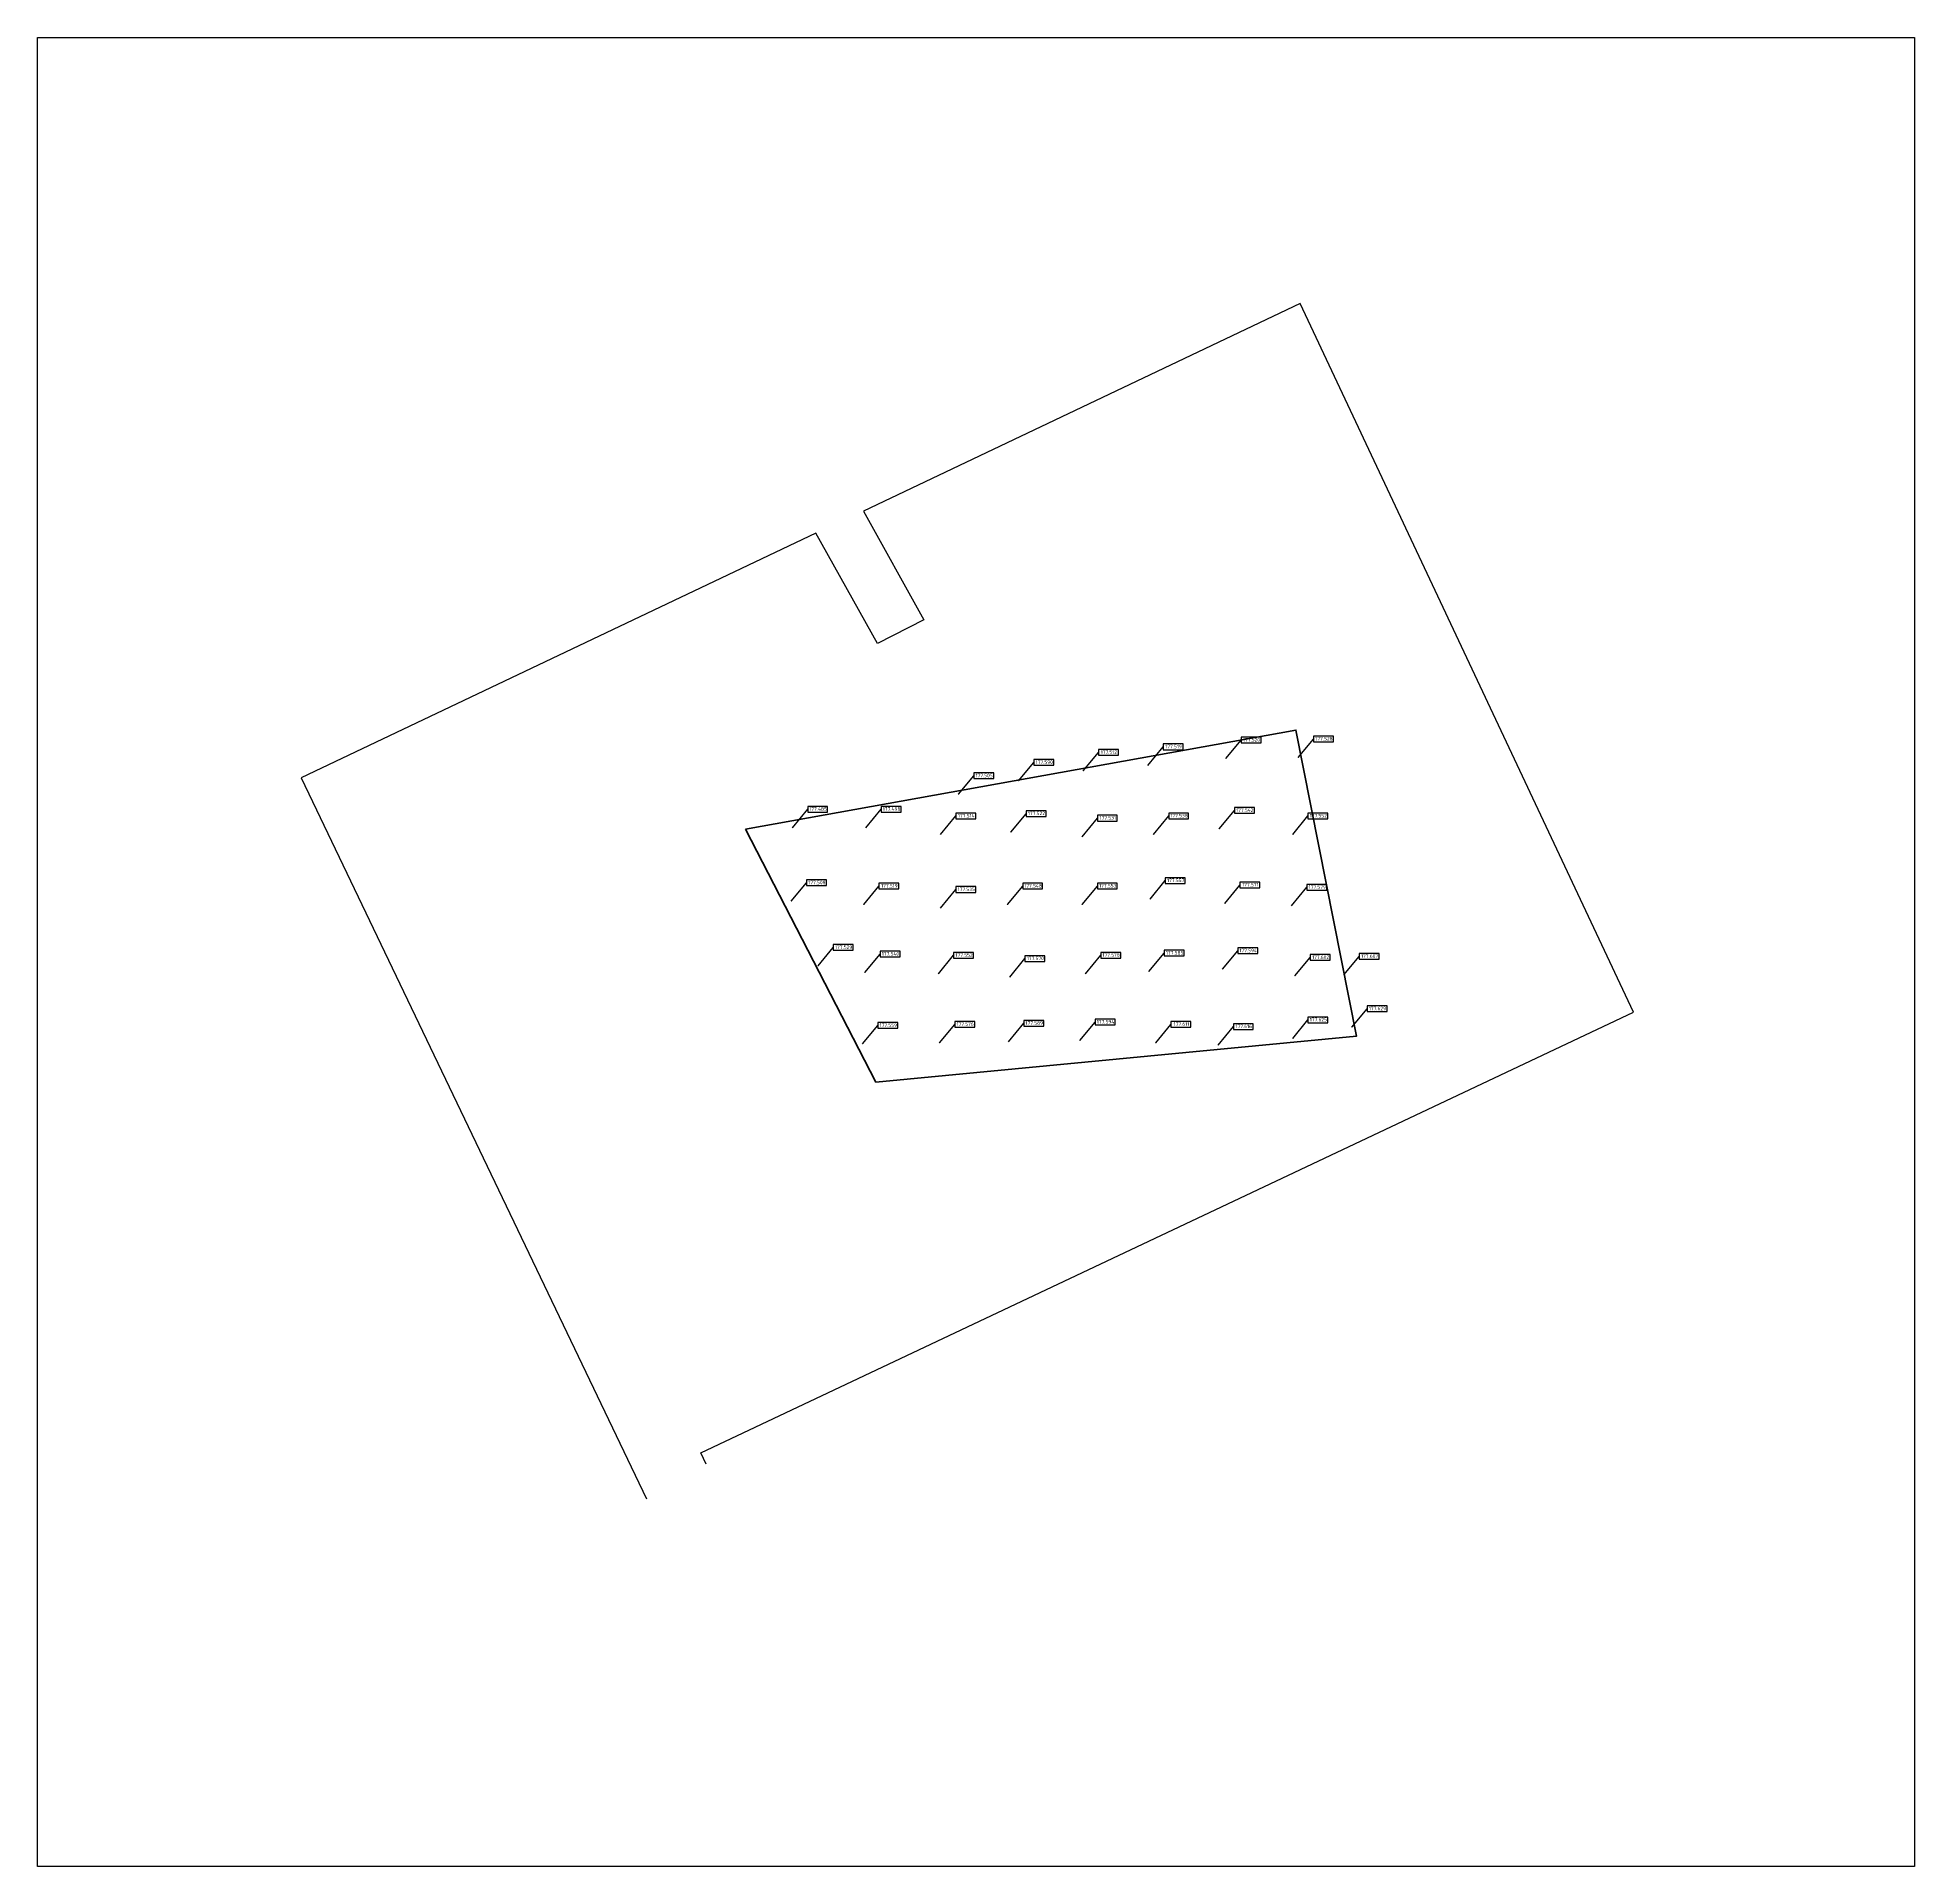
# Model space of a CAD drawing. Header units: millimetres. Extents: x 135455.8 to 135482.1, y 198052.2 to 198077.8.
import ezdxf
from ezdxf.enums import TextEntityAlignment as Align

# ---------------------------------------------------------------- set-up
doc = ezdxf.new("R2010")
doc.units = ezdxf.units.MM
doc.layers.add('контур', color=1, linetype='Continuous', lineweight=50)
doc.styles.add('isocpeur', font='isocpeur.ttf')

# ---------------------------------------------------------------- blocks, each defined once
blk = doc.blocks.new('otmetka_oporvb')
at = {"linetype": 'ByBlock', "lineweight": -2}
blk.add_hatch(color=0, dxfattribs=at).paths.add_polyline_path([(-38.03364535064975, -32.45676849812753, 1), (38.03364535064975, 32.45676849812753, 1)])
at = {"color": 0, "linetype": 'ByBlock', "lineweight": -2}
blk.add_line((0, 0), (2141.709126751722, 2595.925726235926), dxfattribs=at)
at = {"color": 0}
blk.add_lwpolyline([(2141.709126751722, 2195.925726235926), (4941.709126751723, 2195.925726235926), (4941.709126751723, 2995.925726235926), (2141.709126751722, 2995.925726235926)], close=True, dxfattribs=at)
at = {"color": 0, "linetype": 'ByBlock', "lineweight": -2, "style": 'isocpeur'}
blk.add_attdef('OTM', text='', height=500, dxfattribs=at).set_placement((3600, 2638.595840592936), align=Align.MIDDLE_CENTER)

msp = doc.modelspace()

# ---------------------------------------------------------------- linework, layer by layer
msp.add_lwpolyline([(135455.7587440562, 198077.8284988076), (135482.0780003774, 198077.8284988076), (135482.0780003774, 198052.1881929578), (135455.7587440562, 198052.1881929578)], close=True)
for points in [[(135465.1342079078, 198057.8274026932), (135465.0580999297, 198057.9877859974), (135478.1386619676, 198064.1667699041), (135473.4630612036, 198074.10088929), (135467.3424843798, 198071.1883632125), (135468.1854882191, 198069.6656324077), (135467.5369926081, 198069.3322821996), (135466.6706360491, 198070.8808840551)], [(135466.6706360491, 198070.8808840551), (135459.4538872305, 198067.4502795672), (135464.2964108863, 198057.3440640908)]]:
    msp.add_lwpolyline(points)
at = {"layer": 'контур'}
msp.add_lwpolyline([(135465.6884136742, 198066.7318898832), (135473.4050460816, 198068.120346976), (135474.253899877, 198063.8264800488), (135467.5146739574, 198063.1836849662)], close=True, dxfattribs=at)

# ---------------------------------------------------------------- block references
at = {"xscale": 0.0001, "yscale": 0.0001, "zscale": 0.0001}
for p, values in [((135472.422, 198067.719), {'OTM': '177.520'}), ((135473.438, 198067.734), {'OTM': '177.528'}), ((135469.516, 198067.406), {'OTM': '177.590'}), ((135470.422, 198067.547), {'OTM': '177.512'}), ((135471.328, 198067.625), {'OTM': '177.519'}), ((135468.672, 198067.219), {'OTM': '177.505'}), ((135466.344, 198066.75), {'OTM': '177.485'}), ((135467.375, 198066.75), {'OTM': '177.498'}), ((135468.422, 198066.656), {'OTM': '177.514'}), ((135469.406, 198066.688), {'OTM': '177.522'}), ((135470.406, 198066.625), {'OTM': '177.531'}), ((135471.406, 198066.656), {'OTM': '177.538'}), ((135472.328, 198066.734), {'OTM': '177.542'}), ((135473.359, 198066.656), {'OTM': '177.552'}), ((135466.328, 198065.719), {'OTM': '177.508'}), ((135467.344, 198065.672), {'OTM': '177.519'}), ((135468.422, 198065.625), {'OTM': '177.535'}), ((135469.359, 198065.672), {'OTM': '177.548'}), ((135470.406, 198065.672), {'OTM': '177.553'}), ((135471.359, 198065.75), {'OTM': '177.557'}), ((135472.406, 198065.688), {'OTM': '177.571'}), ((135473.344, 198065.656), {'OTM': '177.579'}), ((135466.703, 198064.813), {'OTM': '177.529'}), ((135472.375, 198064.766), {'OTM': '177.594'}), ((135467.359, 198064.719), {'OTM': '177.540'}), ((135468.391, 198064.703), {'OTM': '177.552'}), ((135469.391, 198064.656), {'OTM': '177.570'}), ((135470.453, 198064.703), {'OTM': '177.578'}), ((135471.344, 198064.734), {'OTM': '177.585'}), ((135473.391, 198064.672), {'OTM': '177.602'}), ((135474.078, 198064.688), {'OTM': '177.607'}), ((135474.188, 198063.953), {'OTM': '177.629'}), ((135467.328, 198063.719), {'OTM': '177.559'}), ((135468.406, 198063.734), {'OTM': '177.576'}), ((135469.375, 198063.75), {'OTM': '177.589'}), ((135470.375, 198063.766), {'OTM': '177.594'}), ((135471.438, 198063.734), {'OTM': '177.611'}), ((135472.313, 198063.703), {'OTM': '177.616'}), ((135473.359, 198063.797), {'OTM': '177.625'})]:
    msp.add_blockref('otmetka_oporvb', p, dxfattribs=at).add_auto_attribs(values)

doc.saveas('drawing.dxf')
